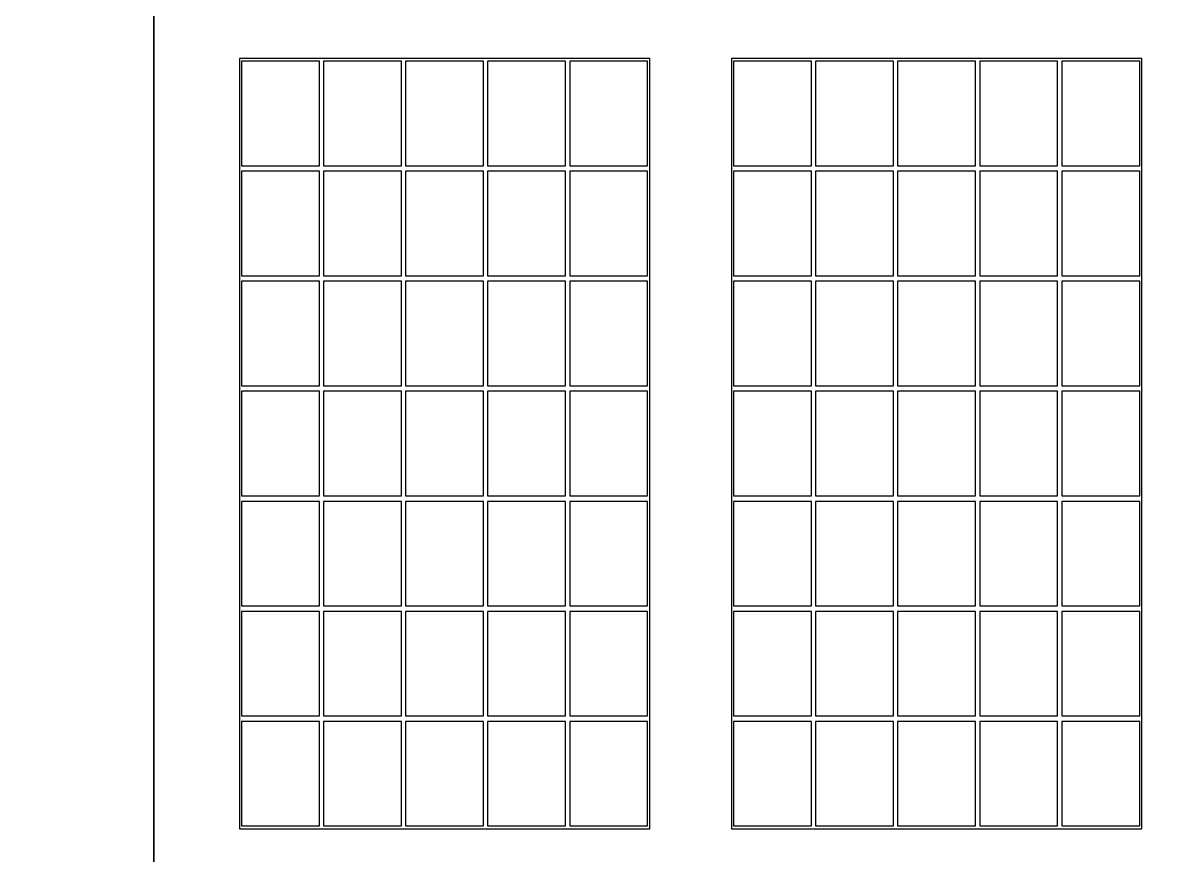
# Model space of a CAD drawing. Header units: centimetres. Extents: x -64.7 to 31.2, y -38.5 to 7.
# Drawn here: x -4.403 to -3.598, y 4.569 to 5.157 of the extents above; entities that cross this region are included whole.
import ezdxf

# ---------------------------------------------------------------- set-up
doc = ezdxf.new("R2010")
doc.units = ezdxf.units.CM
doc.header["$MEASUREMENT"] = 0
doc.layers.add('Layer 1', color=7, linetype='Continuous')

msp = doc.modelspace()

# ---------------------------------------------------------------- linework, layer by layer
at = {"layer": 'Layer 1', "color": 114, "lineweight": 35}
msp.add_open_spline([(-5.5, 6.95), (-5.5, 6.95), (2.5, 6.95), (2.5, 6.95), (2.5, 6.95), (2.5, 6.95), (2.5, 3.35), (2.5, 3.35), (2.5, 3.35), (2.5, 3.35), (-5.5, 3.35), (-5.5, 3.35), (-5.5, 3.35), (-5.5, 3.35), (-5.5, 6.95), (-5.5, 6.95)], degree=3, knots=[0, 0, 0, 0, 0.25, 0.25, 0.25, 0.25, 0.5, 0.5, 0.5, 0.5, 0.75, 0.75, 0.75, 0.75, 1, 1, 1, 1], dxfattribs=at)
at = {"layer": 'Layer 1', "color": 250, "lineweight": 35}
msp.add_open_spline([(-4.8, 6.41), (-4.8, 6.41), (1.8, 6.41), (1.8, 6.41), (1.8, 6.41), (1.8, 6.41), (1.8, 3.89), (1.8, 3.89), (1.8, 3.89), (1.8, 3.89), (-4.8, 3.89), (-4.8, 3.89), (-4.8, 3.89), (-4.8, 3.89), (-4.8, 6.41), (-4.8, 6.41)], degree=3, knots=[0, 0, 0, 0, 0.25, 0.25, 0.25, 0.25, 0.5, 0.5, 0.5, 0.5, 0.75, 0.75, 0.75, 0.75, 1, 1, 1, 1], dxfattribs=at)
at = {"layer": 'Layer 1', "color": 52, "lineweight": 35}
msp.add_open_spline([(-4.3105, 5.95), (-4.3105, 5.95), (1.3105, 5.95), (1.3105, 5.95), (1.3105, 5.95), (1.3105, 5.95), (1.3105, 4.35), (1.3105, 4.35), (1.3105, 4.35), (1.3105, 4.35), (-4.3105, 4.35), (-4.3105, 4.35), (-4.3105, 4.35), (-4.3105, 4.35), (-4.3105, 5.95), (-4.3105, 5.95)], degree=3, knots=[0, 0, 0, 0, 0.25, 0.25, 0.25, 0.25, 0.5, 0.5, 0.5, 0.5, 0.75, 0.75, 0.75, 0.75, 1, 1, 1, 1], dxfattribs=at)
at = {"layer": 'Layer 1', "color": 52}
for points in [[(-4.25, 5.13141), (-4.25, 5.13141), (-3.96037, 5.13141), (-3.96037, 5.13141), (-3.96037, 5.13141), (-3.96037, 5.13141), (-3.96037, 4.58738), (-3.96037, 4.58738), (-3.96037, 4.58738), (-3.96037, 4.58738), (-4.25, 4.58738), (-4.25, 4.58738), (-4.25, 4.58738), (-4.25, 4.58738), (-4.25, 5.13141), (-4.25, 5.13141)], [(-4.24855, 5.12947), (-4.24855, 5.12947), (-4.19352, 5.12947), (-4.19352, 5.12947), (-4.19352, 5.12947), (-4.19352, 5.12947), (-4.19352, 5.05563), (-4.19352, 5.05563), (-4.19352, 5.05563), (-4.19352, 5.05563), (-4.24855, 5.05563), (-4.24855, 5.05563), (-4.24855, 5.05563), (-4.24855, 5.05563), (-4.24855, 5.12947), (-4.24855, 5.12947)], [(-4.19063, 5.12947), (-4.19063, 5.12947), (-4.1356, 5.12947), (-4.1356, 5.12947), (-4.1356, 5.12947), (-4.1356, 5.12947), (-4.1356, 5.05563), (-4.1356, 5.05563), (-4.1356, 5.05563), (-4.1356, 5.05563), (-4.19063, 5.05563), (-4.19063, 5.05563), (-4.19063, 5.05563), (-4.19063, 5.05563), (-4.19063, 5.12947), (-4.19063, 5.12947)], [(-4.1327, 5.12947), (-4.1327, 5.12947), (-4.07767, 5.12947), (-4.07767, 5.12947), (-4.07767, 5.12947), (-4.07767, 5.12947), (-4.07767, 5.05563), (-4.07767, 5.05563), (-4.07767, 5.05563), (-4.07767, 5.05563), (-4.1327, 5.05563), (-4.1327, 5.05563), (-4.1327, 5.05563), (-4.1327, 5.05563), (-4.1327, 5.12947), (-4.1327, 5.12947)], [(-4.07478, 5.12947), (-4.07478, 5.12947), (-4.01975, 5.12947), (-4.01975, 5.12947), (-4.01975, 5.12947), (-4.01975, 5.12947), (-4.01975, 5.05563), (-4.01975, 5.05563), (-4.01975, 5.05563), (-4.01975, 5.05563), (-4.07478, 5.05563), (-4.07478, 5.05563), (-4.07478, 5.05563), (-4.07478, 5.05563), (-4.07478, 5.12947), (-4.07478, 5.12947)], [(-4.01685, 5.12947), (-4.01685, 5.12947), (-3.96182, 5.12947), (-3.96182, 5.12947), (-3.96182, 5.12947), (-3.96182, 5.12947), (-3.96182, 5.05563), (-3.96182, 5.05563), (-3.96182, 5.05563), (-3.96182, 5.05563), (-4.01685, 5.05563), (-4.01685, 5.05563), (-4.01685, 5.05563), (-4.01685, 5.05563), (-4.01685, 5.12947), (-4.01685, 5.12947)], [(-3.90264, 5.13141), (-3.90264, 5.13141), (-3.61301, 5.13141), (-3.61301, 5.13141), (-3.61301, 5.13141), (-3.61301, 5.13141), (-3.61301, 4.58738), (-3.61301, 4.58738), (-3.61301, 4.58738), (-3.61301, 4.58738), (-3.90264, 4.58738), (-3.90264, 4.58738), (-3.90264, 4.58738), (-3.90264, 4.58738), (-3.90264, 5.13141), (-3.90264, 5.13141)], [(-3.90119, 5.12947), (-3.90119, 5.12947), (-3.84616, 5.12947), (-3.84616, 5.12947), (-3.84616, 5.12947), (-3.84616, 5.12947), (-3.84616, 5.05563), (-3.84616, 5.05563), (-3.84616, 5.05563), (-3.84616, 5.05563), (-3.90119, 5.05563), (-3.90119, 5.05563), (-3.90119, 5.05563), (-3.90119, 5.05563), (-3.90119, 5.12947), (-3.90119, 5.12947)], [(-3.84327, 5.12947), (-3.84327, 5.12947), (-3.78824, 5.12947), (-3.78824, 5.12947), (-3.78824, 5.12947), (-3.78824, 5.12947), (-3.78824, 5.05563), (-3.78824, 5.05563), (-3.78824, 5.05563), (-3.78824, 5.05563), (-3.84327, 5.05563), (-3.84327, 5.05563), (-3.84327, 5.05563), (-3.84327, 5.05563), (-3.84327, 5.12947), (-3.84327, 5.12947)], [(-3.78534, 5.12947), (-3.78534, 5.12947), (-3.73031, 5.12947), (-3.73031, 5.12947), (-3.73031, 5.12947), (-3.73031, 5.12947), (-3.73031, 5.05563), (-3.73031, 5.05563), (-3.73031, 5.05563), (-3.73031, 5.05563), (-3.78534, 5.05563), (-3.78534, 5.05563), (-3.78534, 5.05563), (-3.78534, 5.05563), (-3.78534, 5.12947), (-3.78534, 5.12947)], [(-3.72742, 5.12947), (-3.72742, 5.12947), (-3.67239, 5.12947), (-3.67239, 5.12947), (-3.67239, 5.12947), (-3.67239, 5.12947), (-3.67239, 5.05563), (-3.67239, 5.05563), (-3.67239, 5.05563), (-3.67239, 5.05563), (-3.72742, 5.05563), (-3.72742, 5.05563), (-3.72742, 5.05563), (-3.72742, 5.05563), (-3.72742, 5.12947), (-3.72742, 5.12947)], [(-3.66949, 5.12947), (-3.66949, 5.12947), (-3.61446, 5.12947), (-3.61446, 5.12947), (-3.61446, 5.12947), (-3.61446, 5.12947), (-3.61446, 5.05563), (-3.61446, 5.05563), (-3.61446, 5.05563), (-3.61446, 5.05563), (-3.66949, 5.05563), (-3.66949, 5.05563), (-3.66949, 5.05563), (-3.66949, 5.05563), (-3.66949, 5.12947), (-3.66949, 5.12947)], [(-4.24855, 5.05175), (-4.24855, 5.05175), (-4.19352, 5.05175), (-4.19352, 5.05175), (-4.19352, 5.05175), (-4.19352, 5.05175), (-4.19352, 4.97792), (-4.19352, 4.97792), (-4.19352, 4.97792), (-4.19352, 4.97792), (-4.24855, 4.97792), (-4.24855, 4.97792), (-4.24855, 4.97792), (-4.24855, 4.97792), (-4.24855, 5.05175), (-4.24855, 5.05175)], [(-4.19063, 5.05175), (-4.19063, 5.05175), (-4.1356, 5.05175), (-4.1356, 5.05175), (-4.1356, 5.05175), (-4.1356, 5.05175), (-4.1356, 4.97792), (-4.1356, 4.97792), (-4.1356, 4.97792), (-4.1356, 4.97792), (-4.19063, 4.97792), (-4.19063, 4.97792), (-4.19063, 4.97792), (-4.19063, 4.97792), (-4.19063, 5.05175), (-4.19063, 5.05175)], [(-4.1327, 5.05175), (-4.1327, 5.05175), (-4.07767, 5.05175), (-4.07767, 5.05175), (-4.07767, 5.05175), (-4.07767, 5.05175), (-4.07767, 4.97792), (-4.07767, 4.97792), (-4.07767, 4.97792), (-4.07767, 4.97792), (-4.1327, 4.97792), (-4.1327, 4.97792), (-4.1327, 4.97792), (-4.1327, 4.97792), (-4.1327, 5.05175), (-4.1327, 5.05175)], [(-4.07478, 5.05175), (-4.07478, 5.05175), (-4.01975, 5.05175), (-4.01975, 5.05175), (-4.01975, 5.05175), (-4.01975, 5.05175), (-4.01975, 4.97792), (-4.01975, 4.97792), (-4.01975, 4.97792), (-4.01975, 4.97792), (-4.07478, 4.97792), (-4.07478, 4.97792), (-4.07478, 4.97792), (-4.07478, 4.97792), (-4.07478, 5.05175), (-4.07478, 5.05175)], [(-4.01685, 5.05175), (-4.01685, 5.05175), (-3.96182, 5.05175), (-3.96182, 5.05175), (-3.96182, 5.05175), (-3.96182, 5.05175), (-3.96182, 4.97792), (-3.96182, 4.97792), (-3.96182, 4.97792), (-3.96182, 4.97792), (-4.01685, 4.97792), (-4.01685, 4.97792), (-4.01685, 4.97792), (-4.01685, 4.97792), (-4.01685, 5.05175), (-4.01685, 5.05175)], [(-3.90119, 5.05175), (-3.90119, 5.05175), (-3.84616, 5.05175), (-3.84616, 5.05175), (-3.84616, 5.05175), (-3.84616, 5.05175), (-3.84616, 4.97792), (-3.84616, 4.97792), (-3.84616, 4.97792), (-3.84616, 4.97792), (-3.90119, 4.97792), (-3.90119, 4.97792), (-3.90119, 4.97792), (-3.90119, 4.97792), (-3.90119, 5.05175), (-3.90119, 5.05175)], [(-3.84327, 5.05175), (-3.84327, 5.05175), (-3.78824, 5.05175), (-3.78824, 5.05175), (-3.78824, 5.05175), (-3.78824, 5.05175), (-3.78824, 4.97792), (-3.78824, 4.97792), (-3.78824, 4.97792), (-3.78824, 4.97792), (-3.84327, 4.97792), (-3.84327, 4.97792), (-3.84327, 4.97792), (-3.84327, 4.97792), (-3.84327, 5.05175), (-3.84327, 5.05175)], [(-3.78534, 5.05175), (-3.78534, 5.05175), (-3.73031, 5.05175), (-3.73031, 5.05175), (-3.73031, 5.05175), (-3.73031, 5.05175), (-3.73031, 4.97792), (-3.73031, 4.97792), (-3.73031, 4.97792), (-3.73031, 4.97792), (-3.78534, 4.97792), (-3.78534, 4.97792), (-3.78534, 4.97792), (-3.78534, 4.97792), (-3.78534, 5.05175), (-3.78534, 5.05175)], [(-3.72742, 5.05175), (-3.72742, 5.05175), (-3.67239, 5.05175), (-3.67239, 5.05175), (-3.67239, 5.05175), (-3.67239, 5.05175), (-3.67239, 4.97792), (-3.67239, 4.97792), (-3.67239, 4.97792), (-3.67239, 4.97792), (-3.72742, 4.97792), (-3.72742, 4.97792), (-3.72742, 4.97792), (-3.72742, 4.97792), (-3.72742, 5.05175), (-3.72742, 5.05175)], [(-3.66949, 5.05175), (-3.66949, 5.05175), (-3.61446, 5.05175), (-3.61446, 5.05175), (-3.61446, 5.05175), (-3.61446, 5.05175), (-3.61446, 4.97792), (-3.61446, 4.97792), (-3.61446, 4.97792), (-3.61446, 4.97792), (-3.66949, 4.97792), (-3.66949, 4.97792), (-3.66949, 4.97792), (-3.66949, 4.97792), (-3.66949, 5.05175), (-3.66949, 5.05175)], [(-4.24855, 4.97403), (-4.24855, 4.97403), (-4.19352, 4.97403), (-4.19352, 4.97403), (-4.19352, 4.97403), (-4.19352, 4.97403), (-4.19352, 4.9002), (-4.19352, 4.9002), (-4.19352, 4.9002), (-4.19352, 4.9002), (-4.24855, 4.9002), (-4.24855, 4.9002), (-4.24855, 4.9002), (-4.24855, 4.9002), (-4.24855, 4.97403), (-4.24855, 4.97403)], [(-4.19063, 4.97403), (-4.19063, 4.97403), (-4.1356, 4.97403), (-4.1356, 4.97403), (-4.1356, 4.97403), (-4.1356, 4.97403), (-4.1356, 4.9002), (-4.1356, 4.9002), (-4.1356, 4.9002), (-4.1356, 4.9002), (-4.19063, 4.9002), (-4.19063, 4.9002), (-4.19063, 4.9002), (-4.19063, 4.9002), (-4.19063, 4.97403), (-4.19063, 4.97403)], [(-4.1327, 4.97403), (-4.1327, 4.97403), (-4.07767, 4.97403), (-4.07767, 4.97403), (-4.07767, 4.97403), (-4.07767, 4.97403), (-4.07767, 4.9002), (-4.07767, 4.9002), (-4.07767, 4.9002), (-4.07767, 4.9002), (-4.1327, 4.9002), (-4.1327, 4.9002), (-4.1327, 4.9002), (-4.1327, 4.9002), (-4.1327, 4.97403), (-4.1327, 4.97403)], [(-4.07478, 4.97403), (-4.07478, 4.97403), (-4.01975, 4.97403), (-4.01975, 4.97403), (-4.01975, 4.97403), (-4.01975, 4.97403), (-4.01975, 4.9002), (-4.01975, 4.9002), (-4.01975, 4.9002), (-4.01975, 4.9002), (-4.07478, 4.9002), (-4.07478, 4.9002), (-4.07478, 4.9002), (-4.07478, 4.9002), (-4.07478, 4.97403), (-4.07478, 4.97403)], [(-4.01685, 4.97403), (-4.01685, 4.97403), (-3.96182, 4.97403), (-3.96182, 4.97403), (-3.96182, 4.97403), (-3.96182, 4.97403), (-3.96182, 4.9002), (-3.96182, 4.9002), (-3.96182, 4.9002), (-3.96182, 4.9002), (-4.01685, 4.9002), (-4.01685, 4.9002), (-4.01685, 4.9002), (-4.01685, 4.9002), (-4.01685, 4.97403), (-4.01685, 4.97403)], [(-3.90119, 4.97403), (-3.90119, 4.97403), (-3.84616, 4.97403), (-3.84616, 4.97403), (-3.84616, 4.97403), (-3.84616, 4.97403), (-3.84616, 4.9002), (-3.84616, 4.9002), (-3.84616, 4.9002), (-3.84616, 4.9002), (-3.90119, 4.9002), (-3.90119, 4.9002), (-3.90119, 4.9002), (-3.90119, 4.9002), (-3.90119, 4.97403), (-3.90119, 4.97403)], [(-3.84327, 4.97403), (-3.84327, 4.97403), (-3.78824, 4.97403), (-3.78824, 4.97403), (-3.78824, 4.97403), (-3.78824, 4.97403), (-3.78824, 4.9002), (-3.78824, 4.9002), (-3.78824, 4.9002), (-3.78824, 4.9002), (-3.84327, 4.9002), (-3.84327, 4.9002), (-3.84327, 4.9002), (-3.84327, 4.9002), (-3.84327, 4.97403), (-3.84327, 4.97403)], [(-3.78534, 4.97403), (-3.78534, 4.97403), (-3.73031, 4.97403), (-3.73031, 4.97403), (-3.73031, 4.97403), (-3.73031, 4.97403), (-3.73031, 4.9002), (-3.73031, 4.9002), (-3.73031, 4.9002), (-3.73031, 4.9002), (-3.78534, 4.9002), (-3.78534, 4.9002), (-3.78534, 4.9002), (-3.78534, 4.9002), (-3.78534, 4.97403), (-3.78534, 4.97403)], [(-3.72742, 4.97403), (-3.72742, 4.97403), (-3.67239, 4.97403), (-3.67239, 4.97403), (-3.67239, 4.97403), (-3.67239, 4.97403), (-3.67239, 4.9002), (-3.67239, 4.9002), (-3.67239, 4.9002), (-3.67239, 4.9002), (-3.72742, 4.9002), (-3.72742, 4.9002), (-3.72742, 4.9002), (-3.72742, 4.9002), (-3.72742, 4.97403), (-3.72742, 4.97403)], [(-3.66949, 4.97403), (-3.66949, 4.97403), (-3.61446, 4.97403), (-3.61446, 4.97403), (-3.61446, 4.97403), (-3.61446, 4.97403), (-3.61446, 4.9002), (-3.61446, 4.9002), (-3.61446, 4.9002), (-3.61446, 4.9002), (-3.66949, 4.9002), (-3.66949, 4.9002), (-3.66949, 4.9002), (-3.66949, 4.9002), (-3.66949, 4.97403), (-3.66949, 4.97403)], [(-4.24855, 4.89631), (-4.24855, 4.89631), (-4.19352, 4.89631), (-4.19352, 4.89631), (-4.19352, 4.89631), (-4.19352, 4.89631), (-4.19352, 4.82248), (-4.19352, 4.82248), (-4.19352, 4.82248), (-4.19352, 4.82248), (-4.24855, 4.82248), (-4.24855, 4.82248), (-4.24855, 4.82248), (-4.24855, 4.82248), (-4.24855, 4.89631), (-4.24855, 4.89631)], [(-4.19063, 4.89631), (-4.19063, 4.89631), (-4.1356, 4.89631), (-4.1356, 4.89631), (-4.1356, 4.89631), (-4.1356, 4.89631), (-4.1356, 4.82248), (-4.1356, 4.82248), (-4.1356, 4.82248), (-4.1356, 4.82248), (-4.19063, 4.82248), (-4.19063, 4.82248), (-4.19063, 4.82248), (-4.19063, 4.82248), (-4.19063, 4.89631), (-4.19063, 4.89631)], [(-4.1327, 4.89631), (-4.1327, 4.89631), (-4.07767, 4.89631), (-4.07767, 4.89631), (-4.07767, 4.89631), (-4.07767, 4.89631), (-4.07767, 4.82248), (-4.07767, 4.82248), (-4.07767, 4.82248), (-4.07767, 4.82248), (-4.1327, 4.82248), (-4.1327, 4.82248), (-4.1327, 4.82248), (-4.1327, 4.82248), (-4.1327, 4.89631), (-4.1327, 4.89631)], [(-4.07478, 4.89631), (-4.07478, 4.89631), (-4.01975, 4.89631), (-4.01975, 4.89631), (-4.01975, 4.89631), (-4.01975, 4.89631), (-4.01975, 4.82248), (-4.01975, 4.82248), (-4.01975, 4.82248), (-4.01975, 4.82248), (-4.07478, 4.82248), (-4.07478, 4.82248), (-4.07478, 4.82248), (-4.07478, 4.82248), (-4.07478, 4.89631), (-4.07478, 4.89631)], [(-4.01685, 4.89631), (-4.01685, 4.89631), (-3.96182, 4.89631), (-3.96182, 4.89631), (-3.96182, 4.89631), (-3.96182, 4.89631), (-3.96182, 4.82248), (-3.96182, 4.82248), (-3.96182, 4.82248), (-3.96182, 4.82248), (-4.01685, 4.82248), (-4.01685, 4.82248), (-4.01685, 4.82248), (-4.01685, 4.82248), (-4.01685, 4.89631), (-4.01685, 4.89631)], [(-3.90119, 4.89631), (-3.90119, 4.89631), (-3.84616, 4.89631), (-3.84616, 4.89631), (-3.84616, 4.89631), (-3.84616, 4.89631), (-3.84616, 4.82248), (-3.84616, 4.82248), (-3.84616, 4.82248), (-3.84616, 4.82248), (-3.90119, 4.82248), (-3.90119, 4.82248), (-3.90119, 4.82248), (-3.90119, 4.82248), (-3.90119, 4.89631), (-3.90119, 4.89631)], [(-3.84327, 4.89631), (-3.84327, 4.89631), (-3.78824, 4.89631), (-3.78824, 4.89631), (-3.78824, 4.89631), (-3.78824, 4.89631), (-3.78824, 4.82248), (-3.78824, 4.82248), (-3.78824, 4.82248), (-3.78824, 4.82248), (-3.84327, 4.82248), (-3.84327, 4.82248), (-3.84327, 4.82248), (-3.84327, 4.82248), (-3.84327, 4.89631), (-3.84327, 4.89631)], [(-3.78534, 4.89631), (-3.78534, 4.89631), (-3.73031, 4.89631), (-3.73031, 4.89631), (-3.73031, 4.89631), (-3.73031, 4.89631), (-3.73031, 4.82248), (-3.73031, 4.82248), (-3.73031, 4.82248), (-3.73031, 4.82248), (-3.78534, 4.82248), (-3.78534, 4.82248), (-3.78534, 4.82248), (-3.78534, 4.82248), (-3.78534, 4.89631), (-3.78534, 4.89631)], [(-3.72742, 4.89631), (-3.72742, 4.89631), (-3.67239, 4.89631), (-3.67239, 4.89631), (-3.67239, 4.89631), (-3.67239, 4.89631), (-3.67239, 4.82248), (-3.67239, 4.82248), (-3.67239, 4.82248), (-3.67239, 4.82248), (-3.72742, 4.82248), (-3.72742, 4.82248), (-3.72742, 4.82248), (-3.72742, 4.82248), (-3.72742, 4.89631), (-3.72742, 4.89631)], [(-3.66949, 4.89631), (-3.66949, 4.89631), (-3.61446, 4.89631), (-3.61446, 4.89631), (-3.61446, 4.89631), (-3.61446, 4.89631), (-3.61446, 4.82248), (-3.61446, 4.82248), (-3.61446, 4.82248), (-3.61446, 4.82248), (-3.66949, 4.82248), (-3.66949, 4.82248), (-3.66949, 4.82248), (-3.66949, 4.82248), (-3.66949, 4.89631), (-3.66949, 4.89631)], [(-4.24855, 4.81859), (-4.24855, 4.81859), (-4.19352, 4.81859), (-4.19352, 4.81859), (-4.19352, 4.81859), (-4.19352, 4.81859), (-4.19352, 4.74476), (-4.19352, 4.74476), (-4.19352, 4.74476), (-4.19352, 4.74476), (-4.24855, 4.74476), (-4.24855, 4.74476), (-4.24855, 4.74476), (-4.24855, 4.74476), (-4.24855, 4.81859), (-4.24855, 4.81859)], [(-4.19063, 4.81859), (-4.19063, 4.81859), (-4.1356, 4.81859), (-4.1356, 4.81859), (-4.1356, 4.81859), (-4.1356, 4.81859), (-4.1356, 4.74476), (-4.1356, 4.74476), (-4.1356, 4.74476), (-4.1356, 4.74476), (-4.19063, 4.74476), (-4.19063, 4.74476), (-4.19063, 4.74476), (-4.19063, 4.74476), (-4.19063, 4.81859), (-4.19063, 4.81859)], [(-4.1327, 4.81859), (-4.1327, 4.81859), (-4.07767, 4.81859), (-4.07767, 4.81859), (-4.07767, 4.81859), (-4.07767, 4.81859), (-4.07767, 4.74476), (-4.07767, 4.74476), (-4.07767, 4.74476), (-4.07767, 4.74476), (-4.1327, 4.74476), (-4.1327, 4.74476), (-4.1327, 4.74476), (-4.1327, 4.74476), (-4.1327, 4.81859), (-4.1327, 4.81859)], [(-4.07478, 4.81859), (-4.07478, 4.81859), (-4.01975, 4.81859), (-4.01975, 4.81859), (-4.01975, 4.81859), (-4.01975, 4.81859), (-4.01975, 4.74476), (-4.01975, 4.74476), (-4.01975, 4.74476), (-4.01975, 4.74476), (-4.07478, 4.74476), (-4.07478, 4.74476), (-4.07478, 4.74476), (-4.07478, 4.74476), (-4.07478, 4.81859), (-4.07478, 4.81859)], [(-4.01685, 4.81859), (-4.01685, 4.81859), (-3.96182, 4.81859), (-3.96182, 4.81859), (-3.96182, 4.81859), (-3.96182, 4.81859), (-3.96182, 4.74476), (-3.96182, 4.74476), (-3.96182, 4.74476), (-3.96182, 4.74476), (-4.01685, 4.74476), (-4.01685, 4.74476), (-4.01685, 4.74476), (-4.01685, 4.74476), (-4.01685, 4.81859), (-4.01685, 4.81859)], [(-3.90119, 4.81859), (-3.90119, 4.81859), (-3.84616, 4.81859), (-3.84616, 4.81859), (-3.84616, 4.81859), (-3.84616, 4.81859), (-3.84616, 4.74476), (-3.84616, 4.74476), (-3.84616, 4.74476), (-3.84616, 4.74476), (-3.90119, 4.74476), (-3.90119, 4.74476), (-3.90119, 4.74476), (-3.90119, 4.74476), (-3.90119, 4.81859), (-3.90119, 4.81859)], [(-3.84327, 4.81859), (-3.84327, 4.81859), (-3.78824, 4.81859), (-3.78824, 4.81859), (-3.78824, 4.81859), (-3.78824, 4.81859), (-3.78824, 4.74476), (-3.78824, 4.74476), (-3.78824, 4.74476), (-3.78824, 4.74476), (-3.84327, 4.74476), (-3.84327, 4.74476), (-3.84327, 4.74476), (-3.84327, 4.74476), (-3.84327, 4.81859), (-3.84327, 4.81859)], [(-3.78534, 4.81859), (-3.78534, 4.81859), (-3.73031, 4.81859), (-3.73031, 4.81859), (-3.73031, 4.81859), (-3.73031, 4.81859), (-3.73031, 4.74476), (-3.73031, 4.74476), (-3.73031, 4.74476), (-3.73031, 4.74476), (-3.78534, 4.74476), (-3.78534, 4.74476), (-3.78534, 4.74476), (-3.78534, 4.74476), (-3.78534, 4.81859), (-3.78534, 4.81859)], [(-3.72742, 4.81859), (-3.72742, 4.81859), (-3.67239, 4.81859), (-3.67239, 4.81859), (-3.67239, 4.81859), (-3.67239, 4.81859), (-3.67239, 4.74476), (-3.67239, 4.74476), (-3.67239, 4.74476), (-3.67239, 4.74476), (-3.72742, 4.74476), (-3.72742, 4.74476), (-3.72742, 4.74476), (-3.72742, 4.74476), (-3.72742, 4.81859), (-3.72742, 4.81859)], [(-3.66949, 4.81859), (-3.66949, 4.81859), (-3.61446, 4.81859), (-3.61446, 4.81859), (-3.61446, 4.81859), (-3.61446, 4.81859), (-3.61446, 4.74476), (-3.61446, 4.74476), (-3.61446, 4.74476), (-3.61446, 4.74476), (-3.66949, 4.74476), (-3.66949, 4.74476), (-3.66949, 4.74476), (-3.66949, 4.74476), (-3.66949, 4.81859), (-3.66949, 4.81859)], [(-4.24855, 4.74087), (-4.24855, 4.74087), (-4.19352, 4.74087), (-4.19352, 4.74087), (-4.19352, 4.74087), (-4.19352, 4.74087), (-4.19352, 4.66704), (-4.19352, 4.66704), (-4.19352, 4.66704), (-4.19352, 4.66704), (-4.24855, 4.66704), (-4.24855, 4.66704), (-4.24855, 4.66704), (-4.24855, 4.66704), (-4.24855, 4.74087), (-4.24855, 4.74087)], [(-4.19063, 4.74087), (-4.19063, 4.74087), (-4.1356, 4.74087), (-4.1356, 4.74087), (-4.1356, 4.74087), (-4.1356, 4.74087), (-4.1356, 4.66704), (-4.1356, 4.66704), (-4.1356, 4.66704), (-4.1356, 4.66704), (-4.19063, 4.66704), (-4.19063, 4.66704), (-4.19063, 4.66704), (-4.19063, 4.66704), (-4.19063, 4.74087), (-4.19063, 4.74087)], [(-4.1327, 4.74087), (-4.1327, 4.74087), (-4.07767, 4.74087), (-4.07767, 4.74087), (-4.07767, 4.74087), (-4.07767, 4.74087), (-4.07767, 4.66704), (-4.07767, 4.66704), (-4.07767, 4.66704), (-4.07767, 4.66704), (-4.1327, 4.66704), (-4.1327, 4.66704), (-4.1327, 4.66704), (-4.1327, 4.66704), (-4.1327, 4.74087), (-4.1327, 4.74087)], [(-4.07478, 4.74087), (-4.07478, 4.74087), (-4.01975, 4.74087), (-4.01975, 4.74087), (-4.01975, 4.74087), (-4.01975, 4.74087), (-4.01975, 4.66704), (-4.01975, 4.66704), (-4.01975, 4.66704), (-4.01975, 4.66704), (-4.07478, 4.66704), (-4.07478, 4.66704), (-4.07478, 4.66704), (-4.07478, 4.66704), (-4.07478, 4.74087), (-4.07478, 4.74087)], [(-4.01685, 4.74087), (-4.01685, 4.74087), (-3.96182, 4.74087), (-3.96182, 4.74087), (-3.96182, 4.74087), (-3.96182, 4.74087), (-3.96182, 4.66704), (-3.96182, 4.66704), (-3.96182, 4.66704), (-3.96182, 4.66704), (-4.01685, 4.66704), (-4.01685, 4.66704), (-4.01685, 4.66704), (-4.01685, 4.66704), (-4.01685, 4.74087), (-4.01685, 4.74087)], [(-3.90119, 4.74087), (-3.90119, 4.74087), (-3.84616, 4.74087), (-3.84616, 4.74087), (-3.84616, 4.74087), (-3.84616, 4.74087), (-3.84616, 4.66704), (-3.84616, 4.66704), (-3.84616, 4.66704), (-3.84616, 4.66704), (-3.90119, 4.66704), (-3.90119, 4.66704), (-3.90119, 4.66704), (-3.90119, 4.66704), (-3.90119, 4.74087), (-3.90119, 4.74087)], [(-3.84327, 4.74087), (-3.84327, 4.74087), (-3.78824, 4.74087), (-3.78824, 4.74087), (-3.78824, 4.74087), (-3.78824, 4.74087), (-3.78824, 4.66704), (-3.78824, 4.66704), (-3.78824, 4.66704), (-3.78824, 4.66704), (-3.84327, 4.66704), (-3.84327, 4.66704), (-3.84327, 4.66704), (-3.84327, 4.66704), (-3.84327, 4.74087), (-3.84327, 4.74087)], [(-3.78534, 4.74087), (-3.78534, 4.74087), (-3.73031, 4.74087), (-3.73031, 4.74087), (-3.73031, 4.74087), (-3.73031, 4.74087), (-3.73031, 4.66704), (-3.73031, 4.66704), (-3.73031, 4.66704), (-3.73031, 4.66704), (-3.78534, 4.66704), (-3.78534, 4.66704), (-3.78534, 4.66704), (-3.78534, 4.66704), (-3.78534, 4.74087), (-3.78534, 4.74087)], [(-3.72742, 4.74087), (-3.72742, 4.74087), (-3.67239, 4.74087), (-3.67239, 4.74087), (-3.67239, 4.74087), (-3.67239, 4.74087), (-3.67239, 4.66704), (-3.67239, 4.66704), (-3.67239, 4.66704), (-3.67239, 4.66704), (-3.72742, 4.66704), (-3.72742, 4.66704), (-3.72742, 4.66704), (-3.72742, 4.66704), (-3.72742, 4.74087), (-3.72742, 4.74087)], [(-3.66949, 4.74087), (-3.66949, 4.74087), (-3.61446, 4.74087), (-3.61446, 4.74087), (-3.61446, 4.74087), (-3.61446, 4.74087), (-3.61446, 4.66704), (-3.61446, 4.66704), (-3.61446, 4.66704), (-3.61446, 4.66704), (-3.66949, 4.66704), (-3.66949, 4.66704), (-3.66949, 4.66704), (-3.66949, 4.66704), (-3.66949, 4.74087), (-3.66949, 4.74087)], [(-4.24855, 4.66316), (-4.24855, 4.66316), (-4.19352, 4.66316), (-4.19352, 4.66316), (-4.19352, 4.66316), (-4.19352, 4.66316), (-4.19352, 4.58932), (-4.19352, 4.58932), (-4.19352, 4.58932), (-4.19352, 4.58932), (-4.24855, 4.58932), (-4.24855, 4.58932), (-4.24855, 4.58932), (-4.24855, 4.58932), (-4.24855, 4.66316), (-4.24855, 4.66316)], [(-4.19063, 4.66316), (-4.19063, 4.66316), (-4.1356, 4.66316), (-4.1356, 4.66316), (-4.1356, 4.66316), (-4.1356, 4.66316), (-4.1356, 4.58932), (-4.1356, 4.58932), (-4.1356, 4.58932), (-4.1356, 4.58932), (-4.19063, 4.58932), (-4.19063, 4.58932), (-4.19063, 4.58932), (-4.19063, 4.58932), (-4.19063, 4.66316), (-4.19063, 4.66316)], [(-4.1327, 4.66316), (-4.1327, 4.66316), (-4.07767, 4.66316), (-4.07767, 4.66316), (-4.07767, 4.66316), (-4.07767, 4.66316), (-4.07767, 4.58932), (-4.07767, 4.58932), (-4.07767, 4.58932), (-4.07767, 4.58932), (-4.1327, 4.58932), (-4.1327, 4.58932), (-4.1327, 4.58932), (-4.1327, 4.58932), (-4.1327, 4.66316), (-4.1327, 4.66316)], [(-4.07478, 4.66316), (-4.07478, 4.66316), (-4.01975, 4.66316), (-4.01975, 4.66316), (-4.01975, 4.66316), (-4.01975, 4.66316), (-4.01975, 4.58932), (-4.01975, 4.58932), (-4.01975, 4.58932), (-4.01975, 4.58932), (-4.07478, 4.58932), (-4.07478, 4.58932), (-4.07478, 4.58932), (-4.07478, 4.58932), (-4.07478, 4.66316), (-4.07478, 4.66316)], [(-4.01685, 4.66316), (-4.01685, 4.66316), (-3.96182, 4.66316), (-3.96182, 4.66316), (-3.96182, 4.66316), (-3.96182, 4.66316), (-3.96182, 4.58932), (-3.96182, 4.58932), (-3.96182, 4.58932), (-3.96182, 4.58932), (-4.01685, 4.58932), (-4.01685, 4.58932), (-4.01685, 4.58932), (-4.01685, 4.58932), (-4.01685, 4.66316), (-4.01685, 4.66316)], [(-3.90119, 4.66316), (-3.90119, 4.66316), (-3.84616, 4.66316), (-3.84616, 4.66316), (-3.84616, 4.66316), (-3.84616, 4.66316), (-3.84616, 4.58932), (-3.84616, 4.58932), (-3.84616, 4.58932), (-3.84616, 4.58932), (-3.90119, 4.58932), (-3.90119, 4.58932), (-3.90119, 4.58932), (-3.90119, 4.58932), (-3.90119, 4.66316), (-3.90119, 4.66316)], [(-3.84327, 4.66316), (-3.84327, 4.66316), (-3.78824, 4.66316), (-3.78824, 4.66316), (-3.78824, 4.66316), (-3.78824, 4.66316), (-3.78824, 4.58932), (-3.78824, 4.58932), (-3.78824, 4.58932), (-3.78824, 4.58932), (-3.84327, 4.58932), (-3.84327, 4.58932), (-3.84327, 4.58932), (-3.84327, 4.58932), (-3.84327, 4.66316), (-3.84327, 4.66316)], [(-3.78534, 4.66316), (-3.78534, 4.66316), (-3.73031, 4.66316), (-3.73031, 4.66316), (-3.73031, 4.66316), (-3.73031, 4.66316), (-3.73031, 4.58932), (-3.73031, 4.58932), (-3.73031, 4.58932), (-3.73031, 4.58932), (-3.78534, 4.58932), (-3.78534, 4.58932), (-3.78534, 4.58932), (-3.78534, 4.58932), (-3.78534, 4.66316), (-3.78534, 4.66316)], [(-3.72742, 4.66316), (-3.72742, 4.66316), (-3.67239, 4.66316), (-3.67239, 4.66316), (-3.67239, 4.66316), (-3.67239, 4.66316), (-3.67239, 4.58932), (-3.67239, 4.58932), (-3.67239, 4.58932), (-3.67239, 4.58932), (-3.72742, 4.58932), (-3.72742, 4.58932), (-3.72742, 4.58932), (-3.72742, 4.58932), (-3.72742, 4.66316), (-3.72742, 4.66316)], [(-3.66949, 4.66316), (-3.66949, 4.66316), (-3.61446, 4.66316), (-3.61446, 4.66316), (-3.61446, 4.66316), (-3.61446, 4.66316), (-3.61446, 4.58932), (-3.61446, 4.58932), (-3.61446, 4.58932), (-3.61446, 4.58932), (-3.66949, 4.58932), (-3.66949, 4.58932), (-3.66949, 4.58932), (-3.66949, 4.58932), (-3.66949, 4.66316), (-3.66949, 4.66316)]]:
    msp.add_open_spline(points, degree=3, knots=[0, 0, 0, 0, 0.25, 0.25, 0.25, 0.25, 0.5, 0.5, 0.5, 0.5, 0.75, 0.75, 0.75, 0.75, 1, 1, 1, 1], dxfattribs=at)

doc.saveas('drawing.dxf')
